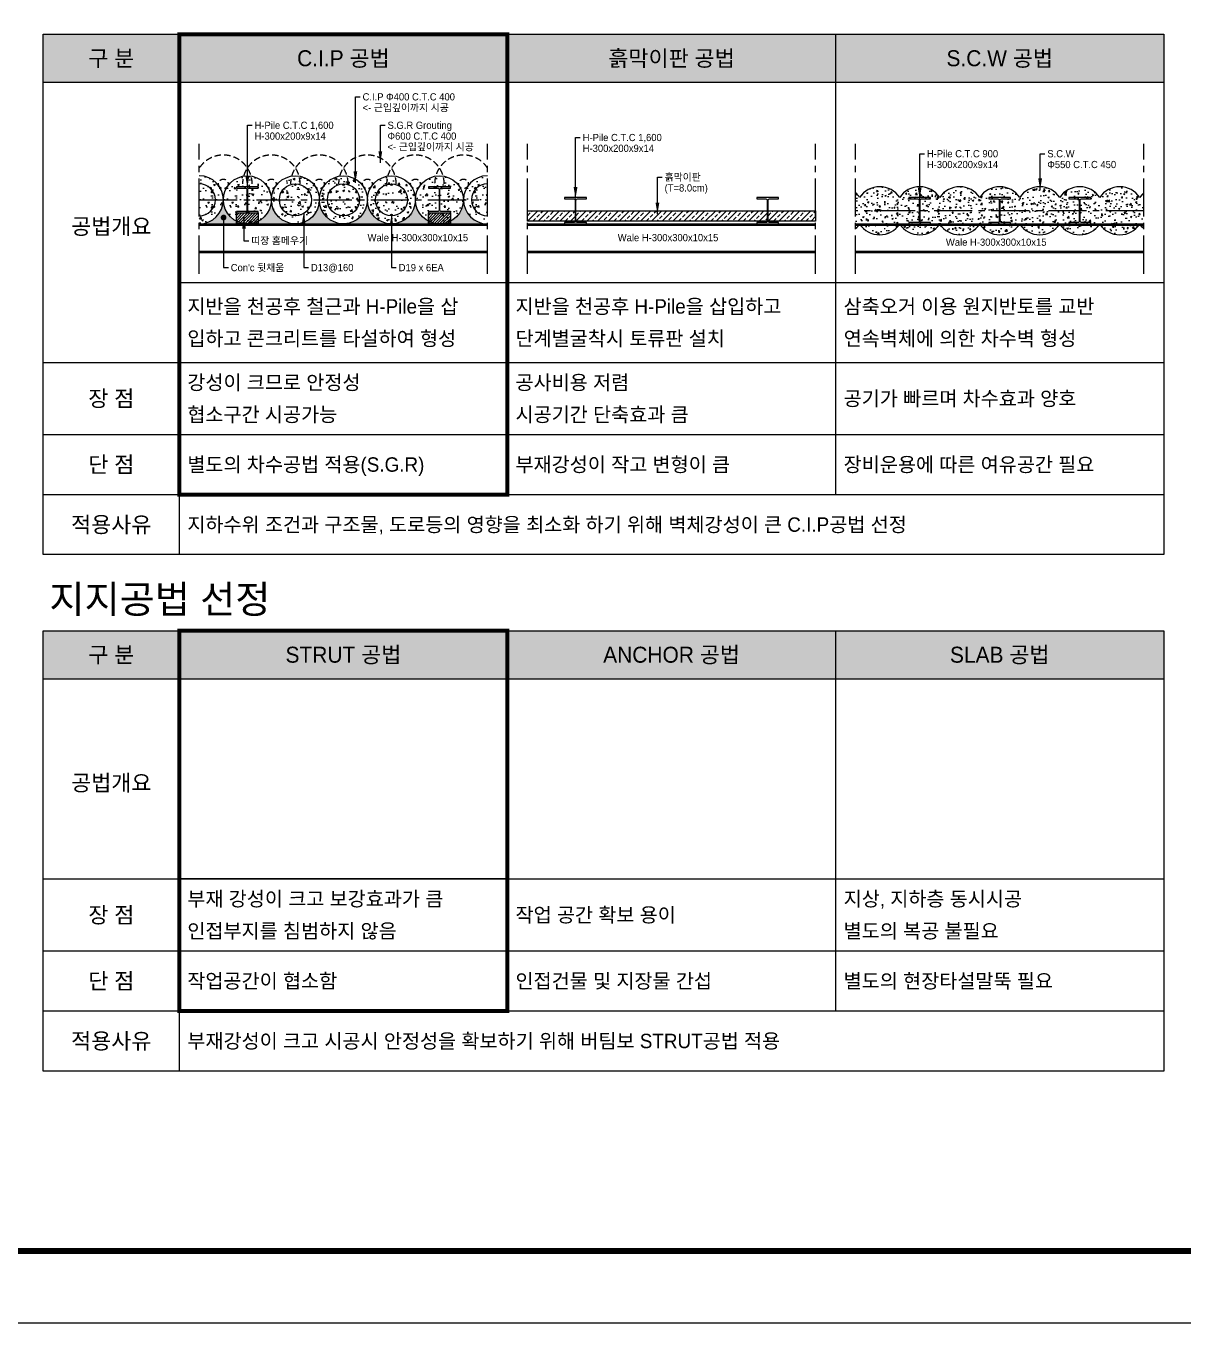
# Model space of a CAD drawing. Header units: millimetres. Extents: x 1073475 to 2890243, y -1340830 to -367733.
# Drawn here: x 1627213 to 1656127, y -427133 to -394729 of the extents above; entities that cross this region are included whole.
import ezdxf
from ezdxf.enums import TextEntityAlignment as Align

# ---------------------------------------------------------------- set-up
doc = ezdxf.new("R2010")
doc.units = ezdxf.units.MM
doc.header["$LTSCALE"] = 50
for name, pattern in [('CENTER2', [28.575000000000003, 19.05, -3.175, 3.175, -3.175]), ('DIVIDE', [1.25, 0.5, -0.25, 0, -0.25, 0, -0.25]), ('HIDDEN', [9.524999999999999, 6.35, -3.175]), ('HIDDEN2', [4.762499999999999, 3.175, -1.5875])]:
    doc.linetypes.add(name, pattern=pattern)
for name, color, linetype in [('0-CEN-DI', 1, 'DIVIDE'), ('0-CIP', 75, 'Continuous'), ('0-CIP0', 83, 'Continuous'), ('0-DIM', 173, 'Continuous'), ('0-PILE', 10, 'Continuous'), ('0-WALE-1', 2, 'Continuous'), ('0-WALE-2', 1, 'Continuous'), ('11', 11, 'Continuous'), ('C-CEN-HI', 1, 'HIDDEN'), ('C-DIM', 7, 'Continuous'), ('C-TEX', 142, 'Continuous'), ('C-띠철근', 7, 'Continuous'), ('C-주철근', 6, 'Continuous'), ('SGR', 8, 'Continuous'), ('TEX', 3, 'Continuous'), ('TEXT', 3, 'Continuous'), ('토류판', 1, 'Continuous')]:
    doc.layers.add(name, color=color, linetype=linetype)
doc.styles.add('RXHG', font='arial.ttf')
doc.styles.add('돋움', font='')
doc.styles.get('돋움').set_extended_font_data('Dotum')
doc.dimstyles.new('SAM-LE-LE', dxfattribs={"dimscale": 0.1, "dimtxt": 300, "dimasz": 360, "dimexe": 70, "dimexo": 0, "dimgap": 100, "dimtad": 1, "dimdec": 0, "dimzin": 0, "dimdsep": 46, "dimlunit": 6, "dimtxsty": '돋움', "dimblk": 'NONE', "dimcen": 100, "dimclrd": 1, "dimclre": 1, "dimclrt": 256, "dimadec": 0, "dimazin": 0, "dimtfac": 1, "dimtdec": 0, "dimtix": 1, "dimtmove": 2, "dimatfit": 3, "dimfxl": 70, "dimtolj": 1, "dimtzin": 0, "dimlwd": -1, "dimlwe": -1, "dimarcsym": 0})

# ---------------------------------------------------------------- blocks, each defined once
blk = doc.blocks.new('_None')
blk = doc.blocks.new('dbox')
at = {"layer": '11'}
blk.add_line((81088.4673200853, 1800.000004245201), (4288.467606187603, 1800.000004245201), dxfattribs=at)
at = {"layer": '11', "const_width": 150}
blk.add_lwpolyline([(81088.4673200853, 1800.000004245201), (4288.467606187603, 1800.000004245201), (4288.467606187603, 57599.9999522774), (81088.4673200853, 57599.9999522774)], close=True, dxfattribs=at)
at = {"layer": 'TEXT', "color": 7}
blk.add_line((84099.99968670309, 0), (-4.547473508864641e-12, 0), dxfattribs=at)
at = {"layer": 'TEX', "color": 6, "linetype": 'Continuous', "style": 'RXHG', "width": 0.9999999972060323}
for tag, p in [('일자', (76628.2912276935, 15972.42345706216)), ('축척', (76628.2912276935, 13925.12765882432)), ('설계번호', (76684.25094417948, 12170.08725635469))]:
    blk.add_attdef(tag, p, '', height=299.9999997206032, dxfattribs=at)
at = {"layer": 'TEX', "color": 7, "linetype": 'Continuous', "style": 'RXHG', "width": 1.000000002793968}
blk.add_attdef('파일명', (81840.45851085038, 4452.609815902193), '', height=299.9999988824129, rotation=90, dxfattribs=at)
at = {"layer": 'TEX', "linetype": 'Continuous', "style": 'RXHG', "width": 0.9999999972060323}
for tag, p in [('도면명-1', (77798.58959261666, 3389.369734464097)), ('도면명-2', (77798.58959261666, 2661.908596204885))]:
    blk.add_attdef(tag, text='', height=399.999999627471, dxfattribs=at).set_placement(p, align=Align.CENTER)

msp = doc.modelspace()

# ---------------------------------------------------------------- hatches: boundary and pattern name
h = msp.add_hatch(color=254)
h.paths.add_polyline_path([(1631045.355522705, -394935.3191927808), (1627645.355522705, -394935.3191927808), (1627645.355522705, -396135.3191927808), (1631045.355522705, -396135.3191927808)])
h.paths.add_polyline_path([(1631045.355522705, -394935.3191927808), (1631045.355522705, -396135.3191927808), (1639245.355522705, -396135.3191927808), (1639245.355522705, -394935.3191927808)])
h.paths.add_polyline_path([(1639245.355522705, -394935.3191927808), (1639245.355522705, -396135.3191927808), (1647445.355522706, -396135.3191927808), (1647445.355522706, -394935.3191927808)])
h.paths.add_polyline_path([(1647445.355522706, -394935.3191927808), (1647445.355522706, -396135.3191927808), (1655645.355522705, -396135.3191927808), (1655645.355522705, -394935.3191927808)])
h = msp.add_hatch()
h.set_pattern_fill('GRASS', color=8, scale=3.6, style=0)
h.set_pattern_definition([(90, (1631545.355522695, -399672.1457729884), (-64.6578, 64.6578), [17.145, -112.1706]), (45, (1631545.355522695, -399672.1457729884), (-64.65784407169788, 64.6578440716979), [17.145, -74.29499999999999]), (135, (1631545.355522695, -399672.1457729884), (-64.6578440716979, -64.65784407169788), [17.145, -74.29499999999999])])
h.paths.add_polyline_path([(1632145.355522705, -399072.1457729784, -0.4142135623730951), (1631545.355522705, -399672.1457729784), (1632472.628249978, -399672.1457729784), (1632472.628249978, -399606.5798986767, -0.2818610536573781)])
h.paths.add_polyline_path([(1633345.355522705, -399072.1457729784, -0.281861053657237), (1633018.082795433, -399606.5798986766), (1633018.082795433, -399672.1457729784), (1633945.355522705, -399672.1457729784, -0.4142135623730951)])
h.paths.add_polyline_path([(1634545.355522705, -399072.1457729784, -0.4142135623730951), (1633945.355522705, -399672.1457729784), (1635145.355522705, -399672.1457729784, -0.4142135623730951)])
h.paths.add_polyline_path([(1635745.355522705, -399072.1457729784, -0.4142135623730951), (1635145.355522705, -399672.1457729784), (1636345.355522705, -399672.1457729784, -0.4142135623730951)])
h.paths.add_polyline_path([(1636945.355522705, -399072.1457729784, -0.4142135623730951), (1636345.355522705, -399672.1457729784), (1637272.628249978, -399672.1457729784), (1637272.628249978, -399606.5798986765, -0.2818610536571665)])
edge = h.paths.add_edge_path()
edge.add_line((1637818.082795433, -399606.5798986766), (1637818.082795433, -399672.1457729784))
edge.add_line((1637818.082795433, -399672.1457729784), (1638744.800438114, -399672.1457729784))
edge.add_arc((1638745.355522705, -399072.1460297442), 599.9999999999994, 179.9999877403358, 269.9469933185139, ccw=False)
edge.add_arc((1637545.355522705, -399072.1457729784), 599.9999999999992, 297.0356917894092, 359.9999877403349, ccw=False)
h = msp.add_hatch()
h.set_pattern_fill('ANSI31', color=256, scale=15.27272727272727, style=0)
h.set_pattern_definition([(45, (1632472.628249978, -399672.1457729783), (-34.28825064408221, 34.28825064408222), [])])
h.paths.add_polyline_path([(1633018.082795433, -399672.1457729783), (1632472.628249978, -399672.1457729783), (1632472.628249978, -399399.4185002511), (1633018.082795433, -399399.4185002511)])
h = msp.add_hatch()
h.set_pattern_fill('ANSI31', color=256, scale=15.27272727272727, style=0)
h.set_pattern_definition([(45, (1637272.628249978, -399672.1456018011), (-34.28825064408221, 34.28825064408222), [])])
h.paths.add_polyline_path([(1637818.082795433, -399672.1456018011), (1637272.628249978, -399672.1456018011), (1637272.628249978, -399399.4183290738), (1637818.082795433, -399399.4183290738)])
h = msp.add_hatch(color=254)
h.paths.add_polyline_path([(1631045.355522706, -409836.2554613735), (1627645.355522706, -409836.2554613735), (1627645.355522706, -411036.2554613735), (1631045.355522706, -411036.2554613735)])
h.paths.add_polyline_path([(1631045.355522706, -409836.2554613735), (1631045.355522706, -411036.2554613735), (1639245.355522706, -411036.2554613735), (1639245.355522706, -409836.2554613735)])
h.paths.add_polyline_path([(1639245.355522706, -409836.2554613735), (1639245.355522706, -411036.2554613735), (1647445.355522706, -411036.2554613735), (1647445.355522706, -409836.2554613735)])
h.paths.add_polyline_path([(1647445.355522706, -409836.2554613735), (1647445.355522706, -411036.2554613735), (1655645.355522706, -411036.2554613735), (1655645.355522706, -409836.2554613735)])
at = {"layer": '0-CIP0'}
h = msp.add_hatch(dxfattribs=at)
h.set_pattern_fill('AR-CONC', color=8, scale=2, style=0)
h.set_pattern_definition([(49.99999999999999, (1647945.355522695, -399944.8730457156), (364.369337992008, -31.87817107780617), [38.1, -419.1]), (355, (1647945.355522695, -399944.8730457156), (-70.48565195133398, 382.1132857643599), [30.48, -335.28]), (100.451, (1647975.719522696, -399947.5295457157), (293.8850033319185, 350.2333756405837), [32.38, -356.18]), (46.18420000000002, (1647945.355522695, -399843.2730457156), (542.1580817842598, -84.0846558654543), [57.14999999999993, -628.6499999999988]), (96.6356, (1647990.535322696, -399850.2800457156), (474.8084689324743, 494.8511117800984), [48.57, -534.27]), (351.1840000000001, (1647945.355522695, -399843.2730457156), (474.8092116278679, 494.8502357211954), [45.72, -502.92]), (21, (1647996.155522696, -399868.6730457156), (303.2297596707666, -204.531037033525), [38.1, -419.1]), (326.0000000000001, (1647996.155522696, -399868.6730457156), (123.6040566952941, 368.3759322446385), [30.48, -335.28]), (71.4514, (1648021.424522695, -399885.7172457156), (426.8329815402489, 163.8457154321149), [32.38, -356.18]), (37.50000000000001, (1647945.355522695, -399944.8730457156), (6.177206501183633, 169.1100777463062), [0, -331.216, 0, -340.36, 0, -336.55]), (7.499999999999999, (1647945.355522695, -399944.8730457156), (133.6393250206115, 200.361149636239), [0, -194.056, 0, -323.596, 0, -128.27]), (327.5, (1647832.071522695, -399944.8730457156), (271.1811903337428, -11.45748798534689), [0, -127, 0, -396.24, 0, -525.78]), (317.5, (1647781.271522695, -399944.8730457156), (296.2583627720361, 50.85298206666606), [0, -165.1, 0, -263.144, 0, -373.38])])
h.paths.add_polyline_path([(1652045.355522712, -399013.2105666797, 0.5366750419353398), (1651045.355522706, -399013.2105666704, 0.5366750419292193), (1650045.355522705, -399013.2105666702, 0.5366750419526403), (1649045.355522681, -399013.2105666702, 0.5366750419526443), (1648045.355522657, -399013.2105666701, 0.06393267461204809), (1647945.355522705, -398897.6594502415), (1647945.355522705, -399792.0866411329, 0.06393267461204911), (1648045.355522657, -399676.5355247044, 0.5366750419526243), (1649045.355522681, -399676.5355247044, 0.5366750419408698), (1650045.355522693, -399676.5355247227, 0.5366750419410085), (1651045.355522706, -399676.5355247408, 0.5366750419291231), (1652045.355522705, -399676.5355247412, 0.5366750419290103), (1653045.355522705, -399676.5355247409, 0.5366750419292361), (1654045.355522705, -399676.5355247408, 0.5366750419291237), (1655045.355522706, -399676.5355247412, 0.06393267463682287), (1655145.355522705, -399792.0866412056), (1655145.355522705, -398897.6594502056, 0.06393267463682296), (1655045.355522705, -399013.2105666701, 0.5366750419291222), (1654045.355522706, -399013.2105666704, 0.536675041929237), (1653045.355522705, -399013.2105666702, 0.536675041922794)])
at = {"layer": '0-DIM'}
h = msp.add_hatch(dxfattribs=at)
h.set_pattern_fill('AR-CONC', color=256, scale=2.4, style=0)
h.set_pattern_definition([(49.99999999999999, (1631545.355522695, -399672.1455395649), (437.2432055904096, -38.25380529336741), [45.72, -502.92]), (355, (1631545.355522695, -399672.1455395649), (-84.58278234160078, 458.5359429172319), [36.576, -402.336]), (100.451, (1631581.792322695, -399675.3333395649), (352.6620039983022, 420.2800507687005), [38.856, -427.416]), (46.18420000000002, (1631545.355522695, -399550.2255395649), (650.5896981411117, -100.9015870385451), [68.57999999999986, -754.3799999999989]), (96.6356, (1631599.571282695, -399558.6339395649), (569.7701627189691, 593.8213341361181), [58.284, -641.1239999999999]), (351.1840000000001, (1631545.355522695, -399550.2255395649), (569.7710539534414, 593.8202828654344), [54.864, -603.504]), (21, (1631606.315522695, -399580.7055395649), (363.8757116049198, -245.43724444023), [45.72, -502.92]), (326.0000000000001, (1631606.315522695, -399580.7055395649), (148.324868034353, 442.0511186935663), [36.576, -402.336]), (71.4514, (1631636.638322695, -399601.1585795649), (512.1995778482986, 196.6148585185379), [38.856, -427.416]), (37.50000000000001, (1631545.355522695, -399672.1455395649), (7.412647801420359, 202.9320932955675), [0, -397.4592, 0, -408.432, 0, -403.86]), (7.499999999999999, (1631545.355522695, -399672.1455395649), (160.3671900247338, 240.4333795634868), [0, -232.8672, 0, -388.3152, 0, -153.924]), (327.5, (1631409.414722695, -399672.1455395649), (325.4174284004914, -13.74898558241626), [0, -152.4, 0, -475.488, 0, -630.9359999999999]), (317.5, (1631348.454722695, -399672.1455395649), (355.5100353264433, 61.02357847999927), [0, -198.12, 0, -315.7728, 0, -448.056])])
edge = h.paths.add_edge_path()
edge.add_line((1631545.355522705, -398472.1455395549), (1631545.355522705, -399672.1455395549))
edge.add_arc((1631545.355522705, -399072.1455395549), 600, 269.9999999999926, 450.0000000000073)
h = msp.add_hatch(dxfattribs=at)
h.set_pattern_fill('AR-CONC', color=256, scale=2.4, style=0)
h.set_pattern_definition([(49.99999999999999, (1632145.355522695, -399672.1457729883), (437.2432055904096, -38.25380529336741), [45.72, -502.92]), (355, (1632145.355522695, -399672.1457729883), (-84.58278234160078, 458.5359429172319), [36.576, -402.336]), (100.451, (1632181.792322695, -399675.3335729884), (352.6620039983022, 420.2800507687005), [38.856, -427.416]), (46.18420000000002, (1632145.355522695, -399550.2257729883), (650.5896981411117, -100.9015870385451), [68.57999999999986, -754.3799999999989]), (96.6356, (1632199.571282695, -399558.6341729884), (569.7701627189691, 593.8213341361181), [58.284, -641.1239999999999]), (351.1840000000001, (1632145.355522695, -399550.2257729883), (569.7710539534414, 593.8202828654344), [54.864, -603.504]), (21, (1632206.315522695, -399580.7057729884), (363.8757116049198, -245.43724444023), [45.72, -502.92]), (326.0000000000001, (1632206.315522695, -399580.7057729884), (148.324868034353, 442.0511186935663), [36.576, -402.336]), (71.4514, (1632236.638322695, -399601.1588129883), (512.1995778482986, 196.6148585185379), [38.856, -427.416]), (37.50000000000001, (1632145.355522695, -399672.1457729883), (7.412647801420359, 202.9320932955675), [0, -397.4592, 0, -408.432, 0, -403.86]), (7.499999999999999, (1632145.355522695, -399672.1457729883), (160.3671900247338, 240.4333795634868), [0, -232.8672, 0, -388.3152, 0, -153.924]), (327.5, (1632009.414722695, -399672.1457729883), (325.4174284004914, -13.74898558241626), [0, -152.4, 0, -475.488, 0, -630.9359999999999]), (317.5, (1631948.454722695, -399672.1457729883), (355.5100353264433, 61.02357847999927), [0, -198.12, 0, -315.7728, 0, -448.056])])
edge = h.paths.add_edge_path()
edge.add_arc((1632745.355522705, -399072.1457729783), 600, 0, 360)
edge = h.paths.add_edge_path()
edge.add_arc((1633945.355522705, -399072.1457729783), 600, 0, 360)
edge = h.paths.add_edge_path()
edge.add_arc((1635145.355522705, -399072.1457729783), 600, 0, 360)
edge = h.paths.add_edge_path()
edge.add_arc((1636345.355522705, -399072.1457729783), 600, 0, 360)
edge = h.paths.add_edge_path()
edge.add_arc((1637545.355522705, -399072.1457729783), 600, 0, 360)
h = msp.add_hatch(dxfattribs=at)
h.set_pattern_fill('AR-CONC', color=256, scale=2.4, style=0)
h.set_pattern_definition([(49.99999999999999, (1638145.355522695, -399672.1457729884), (437.2432055904096, -38.25380529336741), [45.72, -502.92]), (355, (1638145.355522695, -399672.1457729884), (-84.58278234160078, 458.5359429172319), [36.576, -402.336]), (100.451, (1638181.792322695, -399675.3335729885), (352.6620039983022, 420.2800507687005), [38.856, -427.416]), (46.18420000000002, (1638145.355522695, -399550.2257729884), (650.5896981411117, -100.9015870385451), [68.57999999999986, -754.3799999999989]), (96.6356, (1638199.571282695, -399558.6341729885), (569.7701627189691, 593.8213341361181), [58.284, -641.1239999999999]), (351.1840000000001, (1638145.355522695, -399550.2257729884), (569.7710539534414, 593.8202828654344), [54.864, -603.504]), (21, (1638206.315522695, -399580.7057729884), (363.8757116049198, -245.43724444023), [45.72, -502.92]), (326.0000000000001, (1638206.315522695, -399580.7057729884), (148.324868034353, 442.0511186935663), [36.576, -402.336]), (71.4514, (1638236.638322695, -399601.1588129884), (512.1995778482986, 196.6148585185379), [38.856, -427.416]), (37.50000000000001, (1638145.355522695, -399672.1457729884), (7.412647801420359, 202.9320932955675), [0, -397.4592, 0, -408.432, 0, -403.86]), (7.499999999999999, (1638145.355522695, -399672.1457729884), (160.3671900247338, 240.4333795634868), [0, -232.8672, 0, -388.3152, 0, -153.924]), (327.5, (1638009.414722695, -399672.1457729884), (325.4174284004914, -13.74898558241626), [0, -152.4, 0, -475.488, 0, -630.9359999999999]), (317.5, (1637948.454722695, -399672.1457729884), (355.5100353264433, 61.02357847999927), [0, -198.12, 0, -315.7728, 0, -448.056])])
edge = h.paths.add_edge_path()
edge.add_line((1638745.355522705, -399672.1457729784), (1638745.355522705, -398472.1457729784))
edge.add_arc((1638745.355522705, -399072.1457729784), 600, 89.99999999999703, 270.0000000000015)
at = {"layer": 'C-띠철근'}
h = msp.add_hatch(color=256, dxfattribs=at)
edge = h.paths.add_edge_path()
edge.add_arc((1631868.254069268, -398879.2950690369), 21.33333333333333, 0, 360)
h = msp.add_hatch(color=256, dxfattribs=at)
edge = h.paths.add_edge_path()
edge.add_arc((1633623.322409972, -398879.2950690369), 21.33333333333333, 0, 360)
h = msp.add_hatch(color=256, dxfattribs=at)
edge = h.paths.add_edge_path()
edge.add_arc((1633945.355522705, -398693.4843732468), 21.33333333333333, 0, 360)
h = msp.add_hatch(color=256, dxfattribs=at)
edge = h.paths.add_edge_path()
edge.add_arc((1634268.254069268, -398879.2950690369), 21.33333333333333, 0, 360)
h = msp.add_hatch(color=256, dxfattribs=at)
edge = h.paths.add_edge_path()
edge.add_arc((1634823.322409972, -398879.2950690369), 21.33333333333333, 0, 360)
h = msp.add_hatch(color=256, dxfattribs=at)
edge = h.paths.add_edge_path()
edge.add_arc((1635145.355522705, -398693.4843732468), 21.33333333333333, 0, 360)
h = msp.add_hatch(color=256, dxfattribs=at)
edge = h.paths.add_edge_path()
edge.add_arc((1635468.254069268, -398879.2950690369), 21.33333333333333, 0, 360)
h = msp.add_hatch(color=256, dxfattribs=at)
edge = h.paths.add_edge_path()
edge.add_arc((1636023.322409972, -398879.2950690369), 21.33333333333333, 0, 360)
h = msp.add_hatch(color=256, dxfattribs=at)
edge = h.paths.add_edge_path()
edge.add_arc((1636345.355522705, -398693.4843732468), 21.33333333333333, 0, 360)
h = msp.add_hatch(color=256, dxfattribs=at)
edge = h.paths.add_edge_path()
edge.add_arc((1636668.254069268, -398879.2950690369), 21.33333333333333, 0, 360)
h = msp.add_hatch(color=256, dxfattribs=at)
edge = h.paths.add_edge_path()
edge.add_arc((1638423.322409972, -398879.2953258027), 21.33333333333333, 0, 360)
h = msp.add_hatch(color=256, dxfattribs=at)
edge = h.paths.add_edge_path()
edge.add_arc((1631868.254069268, -399269.8311056), 21.33333333333333, 0, 360)
h = msp.add_hatch(color=256, dxfattribs=at)
edge = h.paths.add_edge_path()
edge.add_arc((1633623.322409972, -399269.8311056), 21.33333333333333, 0, 360)
h = msp.add_hatch(color=256, dxfattribs=at)
edge = h.paths.add_edge_path()
edge.add_arc((1633945.355522705, -399450.8124396449), 21.33333333333333, 0, 360)
h = msp.add_hatch(color=256, dxfattribs=at)
edge = h.paths.add_edge_path()
edge.add_arc((1634268.254069268, -399269.8311056), 21.33333333333333, 0, 360)
h = msp.add_hatch(color=256, dxfattribs=at)
edge = h.paths.add_edge_path()
edge.add_arc((1634823.322409972, -399269.8311056), 21.33333333333333, 0, 360)
h = msp.add_hatch(color=256, dxfattribs=at)
edge = h.paths.add_edge_path()
edge.add_arc((1635145.355522705, -399450.8124396449), 21.33333333333333, 0, 360)
h = msp.add_hatch(color=256, dxfattribs=at)
edge = h.paths.add_edge_path()
edge.add_arc((1635468.254069268, -399269.8311056), 21.33333333333333, 0, 360)
h = msp.add_hatch(color=256, dxfattribs=at)
edge = h.paths.add_edge_path()
edge.add_arc((1636023.322409972, -399269.8311056), 21.33333333333333, 0, 360)
h = msp.add_hatch(color=256, dxfattribs=at)
edge = h.paths.add_edge_path()
edge.add_arc((1636345.355522705, -399450.8124396449), 21.33333333333333, 0, 360)
h = msp.add_hatch(color=256, dxfattribs=at)
edge = h.paths.add_edge_path()
edge.add_arc((1636668.254069268, -399269.8311056), 21.33333333333333, 0, 360)
h = msp.add_hatch(color=256, dxfattribs=at)
edge = h.paths.add_edge_path()
edge.add_arc((1638423.322409972, -399269.8313623658), 21.33333333333333, 0, 360)
at = {"layer": '토류판'}
h = msp.add_hatch(dxfattribs=at)
h.set_pattern_fill('ANSI33', color=8, scale=30, style=0)
h.set_pattern_definition([(45, (1639745.355522705, -399603.4185422529), (-134.7038418160373, 134.7038418160373), []), (45, (1639880.059422706, -399603.4185422529), (-134.7038418160373, 134.7038418160373), [95.25, -47.625])])
h.paths.add_polyline_path([(1639745.355522705, -399344.8732168828), (1640934.446431797, -399344.8732168828), (1640934.446431797, -399570.6912275237), (1640934.446431797, -399603.418500251), (1639745.355522705, -399603.4185422529), (1639745.355522705, -399570.691398701)])
h = msp.add_hatch(dxfattribs=at)
h.set_pattern_fill('ANSI33', color=8, scale=30, style=0)
h.set_pattern_definition([(45, (1640956.264613615, -399603.4186714283), (-134.7038418160373, 134.7038418160373), []), (45, (1641090.968513615, -399603.4186714283), (-134.7038418160373, 134.7038418160373), [95.25, -47.625])])
h.paths.add_polyline_path([(1640956.264613615, -399344.8732168828), (1645734.446431796, -399344.8732168828), (1645734.446431796, -399570.6912275237), (1645734.446431796, -399603.418500251), (1640956.264613615, -399603.4186714283), (1640956.264613615, -399570.691398701)])
h = msp.add_hatch(dxfattribs=at)
h.set_pattern_fill('ANSI33', color=8, scale=30, style=0)
h.set_pattern_definition([(45, (1645756.264613615, -399603.4186714283), (-134.7038418160373, 134.7038418160373), []), (45, (1645890.968513615, -399603.4186714283), (-134.7038418160373, 134.7038418160373), [95.25, -47.625])])
h.paths.add_polyline_path([(1645756.264613615, -399344.8732168828), (1646945.355522705, -399344.8732168828), (1646945.355522705, -399603.418500251), (1645756.264613615, -399603.4186714283), (1645756.264613615, -399570.691398701)])

# ---------------------------------------------------------------- linework, layer by layer
for p, q in [((1631045.355522705, -394935.3191927808), (1631045.355522705, -407935.3191927808)), ((1631045.355522705, -394935.3191927808), (1639245.355522705, -394935.319192781)), ((1639245.355522705, -394935.3191927808), (1639245.355522705, -406435.3191927808)), ((1647445.355522706, -394935.3191927808), (1647445.355522705, -406435.3191927808)), ((1627645.355522705, -396135.3191927808), (1655645.355522705, -396135.3191927808)), ((1631045.355522705, -396135.3191927808), (1631045.355522705, -402939.9279451986)), ((1631045.355522705, -401135.3191927808), (1655645.355522705, -401135.3191927808)), ((1627645.355522705, -403135.3191927808), (1655645.355522705, -403135.3191927808)), ((1627645.355522705, -404935.3191927808), (1655645.355522705, -404935.3191927808)), ((1627645.355522705, -406435.3191927808), (1655645.355522705, -406435.3191927808)), ((1631045.355522706, -409836.2554613735), (1631045.355522706, -420836.2554613735)), ((1631045.355522706, -409836.2554613735), (1639245.355522706, -409836.2554613738)), ((1639245.355522706, -409836.2554613735), (1639245.355522706, -419336.2554613735)), ((1647445.355522706, -409836.2554613735), (1647445.355522706, -419336.2554613735)), ((1627645.355522706, -411036.2554613735), (1655645.355522706, -411036.2554613735)), ((1631045.355522706, -411036.2554613735), (1631045.355522706, -415840.8642137914)), ((1627645.355522706, -416036.2554613735), (1655645.355522706, -416036.2554613735)), ((1627645.355522706, -417836.2554613735), (1655645.355522706, -417836.2554613735)), ((1627645.355522706, -419336.2554613735), (1655645.355522706, -419336.2554613735))]:
    msp.add_line(p, q)
for points in [[(1655645.355522705, -407935.3191927808), (1627645.355522705, -407935.3191927808), (1627645.355522705, -394935.3191927808), (1655645.355522705, -394935.3191927808), (1655645.355522705, -407935.3191927808)], [(1655645.355522706, -420836.2554613735), (1627645.355522706, -420836.2554613735), (1627645.355522706, -409836.2554613735), (1655645.355522706, -409836.2554613735), (1655645.355522706, -420836.2554613735)]]:
    msp.add_lwpolyline(points)
at = {"color": 6, "linetype": 'ByBlock', "const_width": 100}
for points in [[(1631045.355522705, -394935.3191927808), (1639245.355522705, -394935.3191927808), (1639245.355522705, -406435.3191927808), (1631045.355522705, -406435.3191927808)], [(1631045.355522706, -409836.2554613735), (1639245.355522706, -409836.2554613735), (1639245.355522705, -419336.2554613735), (1631045.355522705, -419336.2554613735)]]:
    msp.add_lwpolyline(points, close=True, dxfattribs=at)
for points in [[(1633018.082795433, -399672.1457729783), (1632472.628249978, -399672.1457729783), (1632472.628249978, -399399.4185002511), (1633018.082795433, -399399.4185002511)], [(1637818.082795433, -399672.1456018011), (1637272.628249978, -399672.1456018011), (1637272.628249978, -399399.4183290738), (1637818.082795433, -399399.4183290738)], [(1631045.355522706, -411036.2554613735), (1639245.355522705, -411036.2554613735), (1639245.355522705, -416036.2554613735), (1631045.355522706, -416036.2554613735)]]:
    msp.add_lwpolyline(points, close=True)
at = {"layer": '0-CEN-DI', "color": 1, "linetype": 'CENTER2'}
for p, q in [((1631545.355522705, -400918.9866594622), (1631545.355522705, -397669.655709605)), ((1638745.355522705, -400918.9866594622), (1638745.355522705, -397669.655709605)), ((1639745.355522705, -400918.9866594622), (1639745.355522705, -397669.6557096048)), ((1646945.355522705, -400918.9866594622), (1646945.355522705, -397669.6557096048)), ((1647945.355522705, -400918.9866594622), (1647945.355522705, -397669.655709605)), ((1655145.355522705, -400918.9866594622), (1655145.355522705, -397669.655709605))]:
    msp.add_line(p, q, dxfattribs=at)
at = {"layer": '0-CIP'}
for centre in [(1632745.355522705, -399072.1457729783), (1633945.355522705, -399072.1457729783), (1635145.355522705, -399072.1457729783), (1636345.355522705, -399072.1457729783), (1637545.355522705, -399072.1457729783)]:
    msp.add_circle(centre, 600, dxfattribs=at)
for centre, start, end in [((1631545.355522705, -399072.1457729783), 270, 90), ((1638745.355522705, -399072.1460297442), 90, 270)]:
    msp.add_arc(centre, 600, start, end, dxfattribs=at)
at = {"layer": '0-CIP0'}
for centre, start, end in [((1647545.355522645, -399344.8730456872), 33.55730976135219, 48.18968509603835), ((1648545.355522669, -399344.8730456872), 33.55730976135219, 146.4426902386478), ((1649545.355522693, -399344.8730456873), 33.55730976135219, 146.4426902386478), ((1650545.355522705, -399344.8730457056), 33.55730976135219, 146.4426902386478), ((1651545.355522706, -399344.8730457056), 33.55730976135219, 146.4426902386478), ((1652545.355522705, -399344.8730457056), 33.55730976135219, 146.4426902386478), ((1653545.355522705, -399344.8730457056), 33.55730976135219, 146.4426902386478), ((1654545.355522706, -399344.8730457056), 33.55730976135219, 146.4426902386478), ((1655545.355522705, -399344.8730457056), 131.8103148970836, 146.4426902386478), ((1647545.355522645, -399344.8730456872), 311.8103149039616, 326.4426902386478), ((1648545.355522669, -399344.8730456872), 213.5573097613522, 326.4426902386478), ((1649545.355522693, -399344.8730456873), 213.5573097613522, 326.4426902386478), ((1650545.355522705, -399344.8730457056), 213.5573097613522, 326.4426902386478), ((1651545.355522706, -399344.8730457056), 213.5573097613522, 326.4426902386478), ((1652545.355522705, -399344.8730457056), 213.5573097613522, 326.4426902386478), ((1653545.355522705, -399344.8730457056), 213.5573097613522, 326.4426902386478), ((1654545.355522706, -399344.8730457056), 213.5573097613522, 326.4426902386478), ((1655545.355522705, -399344.8730457056), 213.5573097613522, 228.1896851029164)]:
    msp.add_arc(centre, 600, start, end, dxfattribs=at)
at = {"layer": '0-PILE'}
for points in [[(1633018.082795433, -399399.4185002511), (1633018.082795433, -399366.6912275238), (1632788.991886341, -399366.6912275238, -0.4142135623730925), (1632756.264613614, -399333.9639547965), (1632756.264613614, -398810.3275911602, -0.4142135623731012), (1632788.991886341, -398777.6003184329), (1633018.082795433, -398777.6003184329), (1633018.082795433, -398744.8730457056), (1632472.628249978, -398744.8730457056), (1632472.628249978, -398777.6003184329), (1632701.719159069, -398777.6003184329, -0.4142135623730929), (1632734.446431796, -398810.3275911602), (1632734.446431796, -399333.9639547965, -0.4142135623730974), (1632701.719159069, -399366.6912275238), (1632472.628249978, -399366.6912275238), (1632472.628249978, -399399.4185002511)], [(1637818.082795433, -399399.4183290738), (1637818.082795433, -399366.6910563466), (1637588.991886341, -399366.6910563466, -0.4142135623730925), (1637556.264613614, -399333.9637836193), (1637556.264613614, -398810.3274199829, -0.4142135623731012), (1637588.991886341, -398777.6001472557), (1637818.082795433, -398777.6001472557), (1637818.082795433, -398744.8728745284), (1637272.628249978, -398744.8728745284), (1637272.628249978, -398777.6001472557), (1637501.719159069, -398777.6001472557, -0.4142135623730929), (1637534.446431796, -398810.3274199829), (1637534.446431796, -399333.9637836193, -0.4142135623730974), (1637501.719159069, -399366.6910563466), (1637272.628249978, -399366.6910563466), (1637272.628249978, -399399.4183290738)], [(1641218.082795433, -399672.1459441556), (1641218.082795433, -399639.4186714283), (1640988.991886341, -399639.4186714283, -0.4142135623730925), (1640956.264613615, -399606.691398701), (1640956.264613615, -399083.0550350647, -0.4142135623731012), (1640988.991886341, -399050.3277623373), (1641218.082795433, -399050.3277623375), (1641218.082795433, -399017.6004896101), (1640672.628249978, -399017.6004896101), (1640672.628249978, -399050.3277623373), (1640901.719159069, -399050.3277623373, -0.4142135623730929), (1640934.446431797, -399083.0550350647), (1640934.446431797, -399606.691398701, -0.4142135623730974), (1640901.719159069, -399639.4186714283), (1640672.628249978, -399639.4186714283), (1640672.628249978, -399672.1459441556)], [(1646018.082795433, -399672.1457729783), (1646018.082795433, -399639.418500251), (1645788.991886342, -399639.418500251, -0.4142135623730925), (1645756.264613615, -399606.6912275237), (1645756.264613615, -399083.0548638874, -0.4142135623731012), (1645788.991886342, -399050.3275911602), (1646018.082795433, -399050.3275911602), (1646018.082795433, -399017.6003184329), (1645472.628249978, -399017.6003184329), (1645472.628249978, -399050.3275911602), (1645701.719159069, -399050.3275911602, -0.4142135623730929), (1645734.446431796, -399083.0548638874), (1645734.446431796, -399606.6912275237, -0.4142135623730974), (1645701.719159069, -399639.418500251), (1645472.628249978, -399639.418500251), (1645472.628249978, -399672.1457729783)], [(1649818.082795408, -399672.1456018011), (1649818.082795408, -399639.4183290739), (1649588.991886317, -399639.4183290739, -0.4142135623730925), (1649556.26461359, -399606.6910563466), (1649556.26461359, -399083.0546927102, -0.4142135623731012), (1649588.991886317, -399050.3274199829), (1649818.082795408, -399050.3274199829), (1649818.082795408, -399017.6001472556), (1649272.628249954, -399017.6001472556), (1649272.628249954, -399050.3274199829), (1649501.719159045, -399050.3274199829, -0.4142135623730929), (1649534.446431772, -399083.0546927102), (1649534.446431772, -399606.6910563466, -0.4142135623730974), (1649501.719159045, -399639.4183290739), (1649272.628249954, -399639.4183290739), (1649272.628249954, -399672.1456018011)], [(1651818.082795433, -399672.1456018011), (1651818.082795433, -399639.4183290739), (1651588.991886341, -399639.4183290739, -0.4142135623730925), (1651556.264613615, -399606.6910563466), (1651556.264613615, -399083.0546927102, -0.4142135623731012), (1651588.991886341, -399050.3274199829), (1651818.082795433, -399050.3274199829), (1651818.082795433, -399017.6001472556), (1651272.628249978, -399017.6001472556), (1651272.628249978, -399050.3274199829), (1651501.719159069, -399050.3274199829, -0.4142135623730929), (1651534.446431796, -399083.0546927102), (1651534.446431796, -399606.6910563466, -0.4142135623730974), (1651501.719159069, -399639.4183290739), (1651272.628249978, -399639.4183290739), (1651272.628249978, -399672.1456018011)], [(1653818.082795432, -399672.1456018011), (1653818.082795432, -399639.4183290739), (1653588.991886341, -399639.4183290739, -0.4142135623730925), (1653556.264613614, -399606.6910563466), (1653556.264613614, -399083.0546927102, -0.4142135623731012), (1653588.991886341, -399050.3274199829), (1653818.082795432, -399050.3274199829), (1653818.082795432, -399017.6001472556), (1653272.628249978, -399017.6001472556), (1653272.628249978, -399050.3274199829), (1653501.719159069, -399050.3274199829, -0.4142135623730929), (1653534.446431796, -399083.0546927102), (1653534.446431796, -399606.6910563466, -0.4142135623730974), (1653501.719159069, -399639.4183290739), (1653272.628249978, -399639.4183290739), (1653272.628249978, -399672.1456018011)]]:
    msp.add_lwpolyline(points, format="xyb", close=True, dxfattribs=at)
at = {"layer": '0-WALE-1'}
for p, q in [((1631545.355522705, -399672.1457729783), (1638745.355522705, -399672.1457729783)), ((1639745.355522705, -399672.1457729783), (1646945.355522705, -399672.1457729783)), ((1647945.355522705, -399672.1457729783), (1655145.355522705, -399672.1457729783)), ((1631545.355522705, -400392.1457729783), (1638745.355522705, -400392.1457729783)), ((1639745.355522705, -400392.1457729783), (1646945.355522705, -400392.1457729783)), ((1647945.355522705, -400392.1457729783), (1655145.355522705, -400392.1457729783))]:
    msp.add_line(p, q, dxfattribs=at)
at = {"layer": '0-WALE-2'}
for p, q in [((1631545.355522705, -399708.1457729783), (1638745.355522705, -399708.1457729783)), ((1639745.355522705, -399708.1457729783), (1646945.355522705, -399708.1457729783)), ((1647945.355522705, -399708.1457729783), (1655145.355522705, -399708.1457729783)), ((1631545.355522705, -400356.1457729783), (1638745.355522705, -400356.1457729783)), ((1639745.355522705, -400356.1457729783), (1646945.355522705, -400356.1457729783)), ((1647945.355522705, -400356.1457729783), (1655145.355522705, -400356.1457729783))]:
    msp.add_line(p, q, dxfattribs=at)
at = {"layer": 'C-CEN-HI', "color": 7, "linetype": 'CENTER2'}
for p, q in [((1631542.347984969, -399072.1457729783), (1638745.355522705, -399072.1457729783)), ((1639742.347984969, -399344.8732168828), (1646945.355522705, -399344.8732168828)), ((1655145.355522705, -399344.8730457056), (1647945.355522706, -399344.8730457056))]:
    msp.add_line(p, q, dxfattribs=at)
at = {"layer": 'C-띠철근'}
for centre in [(1631868.254069268, -398879.2950690369), (1633623.322409972, -398879.2950690369), (1633945.355522705, -398693.4843732468), (1634268.254069268, -398879.2950690369), (1634823.322409972, -398879.2950690369), (1635145.355522705, -398693.4843732468), (1635468.254069268, -398879.2950690369), (1636023.322409972, -398879.2950690369), (1636345.355522705, -398693.4843732468), (1636668.254069268, -398879.2950690369), (1638423.322409972, -398879.2953258027), (1631868.254069268, -399269.8311056), (1633623.322409972, -399269.8311056), (1633945.355522705, -399450.8124396449), (1634268.254069268, -399269.8311056), (1634823.322409972, -399269.8311056), (1635145.355522705, -399450.8124396449), (1635468.254069268, -399269.8311056), (1636023.322409972, -399269.8311056), (1636345.355522705, -399450.8124396449), (1636668.254069268, -399269.8311056), (1638423.322409972, -399269.8313623658)]:
    msp.add_circle(centre, 21.33333333333333, dxfattribs=at)
at = {"layer": 'C-주철근', "color": 2}
for centre in [(1633945.355522705, -399072.1457729783), (1635145.355522705, -399072.1457729783), (1636345.355522705, -399072.1457729783)]:
    msp.add_circle(centre, 399.9999999999999, dxfattribs=at)
for centre, start, end in [((1631545.355522705, -399072.1457729783), 270, 90), ((1638745.355522705, -399072.1460297442), 90, 270)]:
    msp.add_arc(centre, 399.9999999999999, start, end, dxfattribs=at)
at = {"layer": 'SGR', "linetype": 'HIDDEN2'}
for centre in [(1632145.355522705, -398674.1507981357), (1633345.355522705, -398674.1507981357), (1634545.355522705, -398674.1507981357), (1635745.355522705, -398674.1507981357), (1636945.355522705, -398674.1507981357), (1638145.355522705, -398674.1510549015)]:
    msp.add_circle(centre, 120, dxfattribs=at)
for centre, start, end in [((1632145.355522705, -398674.1507981357), 0, 146.4426902424666), ((1633345.355522705, -398674.1507981357), 0, 180), ((1634545.355522705, -398674.1507981357), 0, 180), ((1635745.355522705, -398674.1507981357), 0, 180), ((1636945.355522705, -398674.1507981357), 0, 180), ((1638145.355522705, -398674.1510549015), 33.5573097575334, 180)]:
    msp.add_arc(centre, 720, start, end, dxfattribs=at)
at = {"layer": '토류판', "color": 8}
for points in [[(1639745.355522705, -399344.8732168828), (1640934.446431797, -399344.8732168828), (1640934.446431797, -399570.6912275237), (1640934.446431797, -399603.418500251), (1639745.355522705, -399603.4185422529), (1639745.355522705, -399570.691398701)], [(1640956.264613615, -399344.8732168828), (1645734.446431796, -399344.8732168828), (1645734.446431796, -399570.6912275237), (1645734.446431796, -399603.418500251), (1640956.264613615, -399603.4186714283), (1640956.264613615, -399570.691398701)], [(1645756.264613615, -399344.8732168828), (1646945.355522705, -399344.8732168828), (1646945.355522705, -399603.418500251), (1646945.355522705, -399603.418500251), (1645756.264613615, -399603.4186714283), (1645756.264613615, -399570.691398701)]]:
    msp.add_lwpolyline(points, close=True, dxfattribs=at)

# ---------------------------------------------------------------- block references
msp.add_blockref('dbox', (1620332.733794217, -427133.0526259507))

# ---------------------------------------------------------------- texts
at = {"layer": 'C-DIM', "color": 7, "style": '돋움'}
for s, p in [('C.I.P Φ400 C.T.C 400', (1635624.626653339, -396499.6149549512)), ('<- 근입깊이까지 시공', (1635624.626653339, -396769.6149549512)), ('H-Pile C.T.C 1,600', (1632925.355522705, -397209.9753687576)), ('S.G.R Grouting', (1636248.470527399, -397209.9753687576)), ('H-300x200x9x14', (1632925.355522705, -397479.9753687576)), ('Φ600 C.T.C 400', (1636248.470527399, -397479.9753687576)), ('H-Pile C.T.C 1,600', (1641125.355522705, -397515.5389977791)), ('<- 근입깊이까지 시공', (1636248.470527399, -397749.9753687576)), ('H-300x200x9x14', (1641125.355522705, -397785.5389977791)), ('H-Pile C.T.C 900', (1649725.35552268, -397920.3357825637)), ('S.C.W', (1652735.272657546, -397920.3357825637)), ('H-300x200x9x14', (1649725.35552268, -398190.3357825637)), ('Φ550 C.T.C 450', (1652735.272657546, -398190.3357825637)), ('흙막이판', (1643172.360433049, -398505.1664795987)), ('(T=8.0cm)', (1643172.360433049, -398775.1664795987)), ('띠장 홈메우기', (1632841.630718203, -400093.612756471)), ('Wale H-300x300x10x15', (1635749.138676542, -400016.7571488054)), ('Wale H-300x300x10x15', (1642000.867364405, -400016.7571488054)), ('Wale H-300x300x10x15', (1650200.867364405, -400130.4309710067)), ("Con'c 뒷채움", (1632330.714396685, -400765.1471654646)), ('D13@160', (1634332.882780044, -400765.1471654646)), ('D19 x 6EA', (1636527.52007678, -400765.1471654646))]:
    msp.add_text(s, height=179.9999999990177, dxfattribs=at).set_placement(p, align=Align.MIDDLE_LEFT)
at = {"layer": 'C-TEX', "style": '돋움'}
for s, p in [('구 분', (1629345.355522705, -395535.3191927808)), ('C.I.P 공법', (1635145.355522705, -395535.3191927808)), ('흙막이판 공법', (1643345.355522705, -395535.3191927808)), ('S.C.W 공법', (1651545.355522706, -395535.3191927808)), ('공법개요', (1629345.355522705, -399735.3191927808)), ('장 점', (1629345.355522705, -404035.3191927808)), ('단 점', (1629345.355522705, -405685.3191927808)), ('적용사유', (1629345.355522705, -407185.3191927808)), ('구 분', (1629345.355522706, -410436.2554613735)), ('STRUT 공법', (1635145.355522706, -410436.2554613735)), ('ANCHOR 공법', (1643345.355522706, -410436.2554613735)), ('SLAB 공법', (1651545.355522706, -410436.2554613735)), ('공법개요', (1629345.355522706, -413636.2554613735)), ('장 점', (1629345.355522706, -416936.2554613735)), ('단 점', (1629345.355522706, -418586.2554613735)), ('적용사유', (1629345.355522706, -420086.2554613735))]:
    msp.add_text(s, height=400, dxfattribs=at).set_placement(p, align=Align.MIDDLE_CENTER)
for s, p in [('지반을 천공후 철근과 H-Pile을 삽', (1631245.355522705, -401735.3191927808)), ('지반을 천공후 H-Pile을 삽입하고', (1639445.355522705, -401735.3191927808)), ('삼축오거 이용 원지반토를 교반', (1647645.355522705, -401735.3191927811)), ('입하고 콘크리트를 타설하여 형성', (1631245.355522705, -402535.3191927808)), ('단계별굴착시 토류판 설치 ', (1639445.355522705, -402535.3191927808)), ('연속벽체에 의한 차수벽 형성 ', (1647645.355522705, -402535.3191927811)), ('강성이 크므로 안정성 ', (1631245.355522705, -403635.3191927808)), ('공사비용 저렴', (1639445.355522705, -403635.3191927808)), ('공기가 빠르며 차수효과 양호', (1647645.355522705, -404035.3191927808)), ('협소구간 시공가능 ', (1631245.355522705, -404435.3191927808)), ('시공기간 단축효과 큼', (1639445.355522705, -404435.3191927808)), ('별도의 차수공법 적용(S.G.R) ', (1631245.355522705, -405685.3191927808)), ('부재강성이 작고 변형이 큼 ', (1639445.355522705, -405685.3191927808)), ('장비운용에 따른 여유공간 필요', (1647645.355522705, -405685.3191927811)), ('지하수위 조건과 구조물, 도로등의 영향을 최소화 하기 위해 벽체강성이 큰 C.I.P공법 선정', (1631245.355522705, -407185.3191927808)), ('부재 강성이 크고 보강효과가 큼', (1631245.355522705, -416536.2554613735)), ('지상, 지하층 동시시공', (1647645.355522705, -416536.2554613742)), ('작업 공간 확보 용이', (1639445.355522705, -416936.2554613731)), ('인접부지를 침범하지 않음', (1631245.355522705, -417336.2554613735)), ('별도의 복공 불필요', (1647645.355522705, -417336.2554613742)), ('작업공간이 협소함', (1631245.355522706, -418586.2554613735)), ('인접건물 및 지장물 간섭', (1639445.355522706, -418586.2554613735)), ('별도의 현장타설말뚝 필요', (1647645.355522706, -418586.2554613738)), ('부재강성이 크고 시공시 안정성을 확보하기 위해 버팀보 STRUT공법 적용', (1631245.355522706, -420086.2554613735))]:
    msp.add_text(s, height=360, dxfattribs=at).set_placement(p, align=Align.MIDDLE_LEFT)
at = {"layer": 'C-TEX', "color": 2, "style": '돋움'}
msp.add_text('지지공법 선정 ', height=700, dxfattribs=at).set_placement((1627797.890055073, -409048.1843782642), align=Align.MIDDLE_LEFT)

# ---------------------------------------------------------------- leaders
at = {"layer": 'C-DIM'}
for points, override in [([(1635444.62665334, -398649.0125171597), (1635444.62665334, -396499.6149549512), (1635564.62665334, -396499.6149549512)], {"dimscale": 0.8, "dimclrd": 9}), ([(1632745.355522705, -398772.940542174), (1632745.355522705, -397209.9753687576), (1632865.355522705, -397209.9753687576)], {"dimscale": 0.8, "dimclrd": 9}), ([(1636068.470527399, -398148.2786952934), (1636068.470527399, -397209.9753687576), (1636188.470527399, -397209.9753687576)], {"dimscale": 0.8, "dimclrd": 9}), ([(1640945.355522706, -399042.6086149887), (1640945.355522706, -397515.5389977791), (1641065.355522705, -397515.5389977791)], {"dimscale": 0.8, "dimclrd": 9}), ([(1649545.355522681, -399055.2196740058), (1649545.355522681, -397920.3357825637), (1649665.35552268, -397920.3357825637)], {"dimscale": 0.8, "dimclrd": 9}), ([(1652555.272657546, -398826.4399918701), (1652555.272657546, -397920.3357825637), (1652675.272657546, -397920.3357825637)], {"dimscale": 0.8, "dimclrd": 9}), ([(1642992.36043305, -399427.7344251965), (1642992.36043305, -398505.1664795987), (1643112.36043305, -398505.1664795987)], {"dimscale": 0.8, "dimclrd": 9}), ([(1632150.714396685, -399514.9818539117), (1632150.714396685, -400765.1471654646), (1632270.714396685, -400765.1471654646)], {"dimscale": 0.4, "dimclrd": 9, "dimldrblk": 'Dot'}), ([(1632661.630718203, -399506.6570991419), (1632661.630718203, -400093.612756471), (1632781.630718203, -400093.612756471)], {"dimscale": 0.8, "dimclrd": 9}), ([(1634152.882780044, -399386.300670617), (1634152.882780044, -400765.1471654646), (1634272.882780044, -400765.1471654646)], {"dimscale": 0.8, "dimclrd": 9}), ([(1636347.52007678, -399438.5128258343), (1636347.52007678, -400765.1471654646), (1636467.52007678, -400765.1471654646)], {"dimscale": 0.8, "dimclrd": 9})]:
    msp.add_leader(points, dimstyle='SAM-LE-LE', override=override, dxfattribs=at)

doc.saveas('drawing.dxf')
